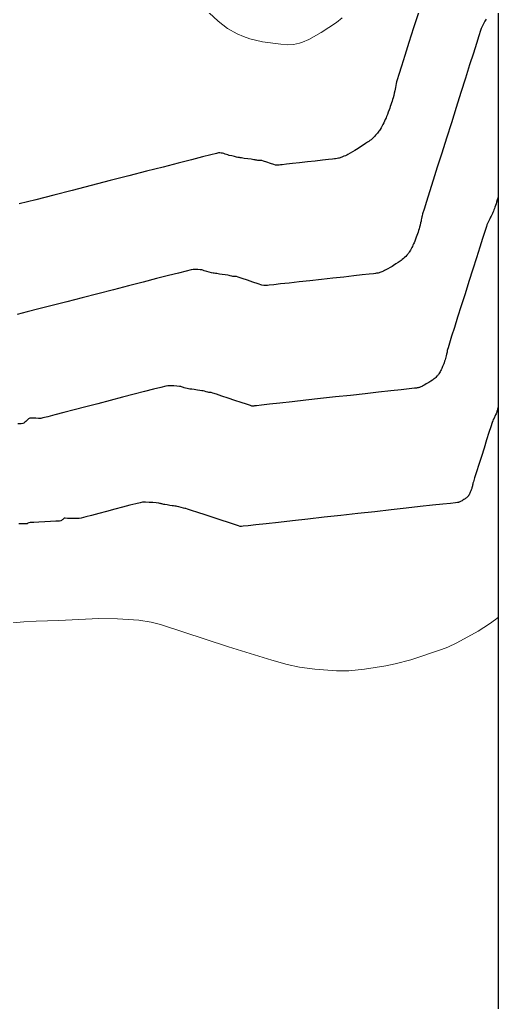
# Model space of a CAD drawing. Extents: x 27 to 849, y 0 to 853.
# Drawn here: x 752 to 848.9, y 109.9 to 308.7 of the extents above; entities that cross this region are included whole.
import ezdxf

# ---------------------------------------------------------------- set-up
doc = ezdxf.new("R2010")
doc.units = 0
doc.header["$LTSCALE"] = 2
for name, color, linetype in [('ARQ - PORTAS E ESQUADRIAS 1-50', 2, 'Continuous'), ('Curva 1 m', 5, 'Continuous'), ('Curva Mestra', 1, 'Continuous')]:
    doc.layers.add(name, color=color, linetype=linetype)

msp = doc.modelspace()

# ---------------------------------------------------------------- linework, layer by layer
at = {"extrusion": (-0.049704, 0.050571, 0.997483), "elevation": -45.88}
msp.add_lwpolyline([(-371.68, 250.55), (-374.36, -58.63), (-849.75, -54.52), (-847.07, 254.67)], close=True, dxfattribs=at)
at = {"layer": 'ARQ - PORTAS E ESQUADRIAS 1-50', "elevation": 45}
msp.add_lwpolyline([(848.94, 852.52), (26.51, 852.52), (26.51, 7.38), (848.94, 7.38)], close=True, dxfattribs=at)
at = {"layer": 'Curva 1 m', "linetype": 'Continuous', "lineweight": -3}
for points, elevation in [([(832.82, 310.32), (831.78, 307.04), (830.84, 304.06), (830.02, 301.44), (829.33, 299.27), (828.81, 297.61), (828.47, 296.53), (828.35, 296.12), (828.27, 295.77), (828.2, 295.37), (828.14, 294.96), (828.07, 294.62), (827.99, 294.29), (827.88, 293.85), (827.76, 293.36), (827.63, 292.9), (827.53, 292.54), (827.44, 292.22), (827.32, 291.85), (827.19, 291.47), (827.07, 291.11), (826.96, 290.79), (826.83, 290.45), (826.66, 290.01), (826.48, 289.55), (826.32, 289.13), (826.2, 288.84), (826.06, 288.53), (825.9, 288.18), (825.73, 287.82), (825.58, 287.53), (825.41, 287.22), (825.2, 286.85), (825, 286.52), (824.87, 286.31), (824.75, 286.14), (824.61, 285.94), (824.48, 285.77), (824.33, 285.59), (824.1, 285.33), (823.85, 285.05), (823.63, 284.83), (823.43, 284.64), (823.18, 284.43), (822.93, 284.23), (822.71, 284.06), (822.47, 283.9), (822.07, 283.63), (821.58, 283.31), (821.06, 282.97), (820.59, 282.67), (820.24, 282.46), (819.86, 282.23), (819.39, 281.95), (818.91, 281.68), (818.5, 281.45), (818.24, 281.31), (818, 281.19), (817.69, 281.06), (817.42, 280.94), (817.24, 280.87), (817.08, 280.82), (816.9, 280.76), (816.74, 280.71), (816.57, 280.68), (816.29, 280.62), (815.99, 280.57), (815.74, 280.53), (815.38, 280.49), (814.53, 280.39), (813.31, 280.25), (811.86, 280.09), (810.28, 279.92), (808.7, 279.74), (807.24, 279.58), (806.03, 279.45), (805.18, 279.36), (804.82, 279.32), (804.59, 279.3), (804.32, 279.28), (804.05, 279.27), (803.82, 279.28), (803.46, 279.38), (802.81, 279.6), (802.07, 279.86), (801.43, 280.08), (801.07, 280.19), (800.82, 280.22), (800.51, 280.23), (800.23, 280.24), (800.07, 280.25), (799.88, 280.3), (799.69, 280.35), (799.44, 280.38), (798.9, 280.46), (798.2, 280.56), (797.5, 280.65), (796.95, 280.73), (796.69, 280.77), (796.53, 280.79), (796.35, 280.82), (796.19, 280.84), (795.95, 280.9), (795.5, 281), (794.96, 281.13), (794.47, 281.25), (794.16, 281.33), (793.92, 281.42), (793.63, 281.52), (793.35, 281.62), (793.13, 281.69), (792.86, 281.73), (792.54, 281.75), (792.26, 281.74), (791.86, 281.65), (790.77, 281.37), (789.07, 280.94), (786.84, 280.37), (784.15, 279.68), (781.08, 278.89), (777.71, 278.03), (774.11, 277.1), (770.36, 276.14), (766.53, 275.16), (762.7, 274.17), (758.94, 273.21), (755.34, 272.29), (751.97, 271.42)], 24), ([(846.44, 308.84), (846.2, 308.39), (845.94, 307.87), (845.69, 307.35), (845.49, 306.92), (845.35, 306.49), (845.02, 305.47), (844.52, 303.92), (843.89, 301.93), (843.13, 299.56), (842.29, 296.89), (841.37, 294), (840.41, 290.97), (839.43, 287.86), (838.45, 284.76), (837.49, 281.73), (836.58, 278.86), (835.75, 276.21), (835.01, 273.87), (834.39, 271.91), (833.92, 270.4), (833.61, 269.42), (833.49, 269.05), (833.44, 268.79), (833.39, 268.48), (833.34, 268.18), (833.29, 267.92), (833.21, 267.6), (833.1, 267.16), (832.98, 266.71), (832.89, 266.36), (832.79, 266.06), (832.68, 265.7), (832.56, 265.35), (832.45, 265.05), (832.33, 264.72), (832.17, 264.29), (832, 263.88), (831.88, 263.59), (831.78, 263.36), (831.66, 263.09), (831.53, 262.83), (831.42, 262.6), (831.29, 262.37), (831.13, 262.1), (830.99, 261.85), (830.89, 261.69), (830.8, 261.56), (830.69, 261.41), (830.6, 261.28), (830.43, 261.09), (830.18, 260.81), (829.96, 260.58), (829.75, 260.39), (829.49, 260.18), (829.27, 260), (829.04, 259.84), (828.65, 259.59), (828.18, 259.29), (827.74, 259), (827.42, 258.8), (827.04, 258.58), (826.59, 258.32), (826.18, 258.08), (825.92, 257.94), (825.66, 257.82), (825.36, 257.69), (825.17, 257.61), (824.98, 257.55), (824.79, 257.49), (824.6, 257.45), (824.3, 257.4), (824.04, 257.35), (823.69, 257.31), (822.78, 257.21), (821.4, 257.06), (819.66, 256.87), (817.63, 256.64), (815.42, 256.4), (813.12, 256.14), (810.81, 255.89), (808.6, 255.64), (806.58, 255.42), (804.83, 255.23), (803.46, 255.08), (802.55, 254.98), (802.19, 254.94), (801.95, 254.92), (801.68, 254.9), (801.44, 254.91), (801.09, 255.02), (800.3, 255.27), (799.26, 255.62), (798.13, 256), (797.08, 256.35), (796.3, 256.62), (795.94, 256.73), (795.71, 256.75), (795.43, 256.75), (795.19, 256.77), (794.96, 256.83), (794.68, 256.91), (794.44, 256.97), (794.16, 257.02), (793.64, 257.09), (793.04, 257.17), (792.51, 257.24), (792.19, 257.29), (791.96, 257.32), (791.69, 257.36), (791.42, 257.4), (791.19, 257.44), (790.87, 257.51), (790.41, 257.62), (789.96, 257.73), (789.67, 257.81), (789.42, 257.89), (789.15, 258), (788.9, 258.07), (788.6, 258.11), (788.12, 258.16), (787.59, 258.19), (787.15, 258.19), (786.74, 258.09), (785.72, 257.84), (784.16, 257.44), (782.14, 256.93), (779.74, 256.31), (777.03, 255.62), (774.09, 254.86), (771, 254.06), (767.83, 253.25), (764.67, 252.43), (761.58, 251.63), (758.64, 250.88), (755.94, 250.18), (753.54, 249.57), (751.53, 249.05)], 23), ([(848.94, 272.97), (848.93, 272.93), (848.9, 272.82), (848.83, 272.6), (848.72, 272.23), (848.58, 271.76), (848.48, 271.45), (848.38, 271.14), (848.25, 270.8), (848.15, 270.52), (848.05, 270.26), (847.94, 269.98), (847.84, 269.72), (847.74, 269.52), (847.62, 269.25), (847.49, 268.96), (847.38, 268.72), (847.24, 268.44), (847.03, 268.03), (846.81, 267.6), (846.64, 267.22), (846.51, 266.83), (846.21, 265.88), (845.75, 264.46), (845.17, 262.65), (844.51, 260.54), (843.77, 258.21), (842.99, 255.76), (842.2, 253.27), (841.43, 250.83), (840.7, 248.52), (840.04, 246.42), (839.48, 244.64), (839.04, 243.24), (838.75, 242.33), (838.64, 241.97), (838.6, 241.74), (838.55, 241.46), (838.51, 241.22), (838.46, 241.01), (838.38, 240.72), (838.3, 240.42), (838.24, 240.18), (838.15, 239.91), (838.05, 239.59), (837.95, 239.31), (837.87, 239.09), (837.76, 238.8), (837.65, 238.53), (837.57, 238.34), (837.48, 238.12), (837.36, 237.88), (837.26, 237.68), (837.14, 237.47), (837, 237.23), (836.91, 237.07), (836.81, 236.93), (836.71, 236.8), (836.6, 236.67), (836.44, 236.49), (836.29, 236.33), (836.14, 236.2), (835.98, 236.06), (835.83, 235.94), (835.62, 235.8), (835.26, 235.57), (834.88, 235.32), (834.59, 235.14), (834.34, 235), (834.04, 234.82), (833.77, 234.66), (833.59, 234.57), (833.42, 234.49), (833.22, 234.4), (833.09, 234.35), (832.97, 234.31), (832.84, 234.27), (832.72, 234.25), (832.52, 234.21), (832.34, 234.18), (831.95, 234.14), (830.9, 234.02), (829.28, 233.84), (827.18, 233.61), (824.71, 233.33), (821.95, 233.03), (819, 232.7), (815.95, 232.37), (812.91, 232.03), (809.96, 231.7), (807.2, 231.4), (804.73, 231.13), (802.63, 230.89), (801.01, 230.72), (799.96, 230.6), (799.57, 230.56), (799.41, 230.54), (799.23, 230.53), (799.07, 230.54), (798.76, 230.63), (797.99, 230.89), (796.9, 231.25), (795.62, 231.67), (794.27, 232.12), (792.99, 232.55), (791.9, 232.91), (791.13, 233.17), (790.82, 233.27), (790.66, 233.28), (790.48, 233.28), (790.32, 233.29), (790.13, 233.34), (789.82, 233.43), (789.48, 233.52), (789.19, 233.59), (788.89, 233.64), (788.48, 233.7), (788.05, 233.76), (787.69, 233.8), (787.33, 233.86), (786.89, 233.92), (786.48, 233.98), (786.19, 234.04), (785.94, 234.09), (785.63, 234.16), (785.36, 234.23), (785.18, 234.28), (785.01, 234.34), (784.83, 234.41), (784.66, 234.46), (784.4, 234.49), (783.88, 234.55), (783.22, 234.6), (782.56, 234.64), (782.04, 234.63), (781.6, 234.53), (780.61, 234.29), (779.16, 233.92), (777.32, 233.46), (775.19, 232.91), (772.86, 232.3), (770.39, 231.66), (767.89, 231.01), (765.43, 230.37), (763.09, 229.76), (760.98, 229.22), (759.15, 228.75), (757.71, 228.38), (756.74, 228.14), (756.32, 228.04), (755.88, 228.03), (755.34, 228.05), (754.8, 228.08), (754.34, 228.1), (754.07, 228.08), (753.86, 227.95), (753.64, 227.75), (753.43, 227.54), (753.28, 227.4), (753.09, 227.25), (752.88, 227.08), (752.68, 226.97), (752.36, 226.94), (751.67, 226.91)], 22), ([(848.94, 230.4), (848.93, 230.37), (848.91, 230.29), (848.86, 230.12), (848.78, 229.87), (848.71, 229.64), (848.66, 229.49), (848.6, 229.31), (848.55, 229.17), (848.47, 228.97), (848.39, 228.78), (848.32, 228.63), (848.24, 228.44), (848.16, 228.28), (848.06, 228.07), (847.91, 227.78), (847.79, 227.53), (847.68, 227.19), (847.41, 226.36), (847.03, 225.15), (846.56, 223.67), (846.04, 222.02), (845.5, 220.33), (844.98, 218.69), (844.52, 217.22), (844.14, 216.02), (843.89, 215.21), (843.79, 214.9), (843.76, 214.72), (843.72, 214.53), (843.69, 214.37), (843.63, 214.17), (843.59, 214.01), (843.55, 213.87), (843.49, 213.71), (843.45, 213.57), (843.39, 213.41), (843.31, 213.22), (843.26, 213.08), (843.18, 212.92), (843.1, 212.76), (843, 212.58), (842.92, 212.45), (842.88, 212.38), (842.83, 212.31), (842.73, 212.21), (842.61, 212.08), (842.5, 211.98), (842.38, 211.89), (842.23, 211.78), (841.97, 211.62), (841.77, 211.49), (841.59, 211.38), (841.39, 211.27), (841.27, 211.2), (841.13, 211.14), (841.02, 211.09), (840.95, 211.07), (840.89, 211.05), (840.78, 211.03), (840.64, 211), (840.28, 210.97), (839.28, 210.85), (837.7, 210.68), (835.63, 210.45), (833.14, 210.18), (830.31, 209.86), (827.21, 209.52), (823.92, 209.16), (820.51, 208.78), (817.07, 208.4), (813.67, 208.02), (810.38, 207.66), (807.28, 207.32), (804.44, 207), (801.95, 206.73), (799.88, 206.5), (798.3, 206.33), (797.3, 206.22), (796.94, 206.18), (796.82, 206.17), (796.69, 206.17), (796.37, 206.27), (795.53, 206.55), (794.3, 206.95), (792.81, 207.45), (791.19, 207.98), (789.57, 208.52), (788.08, 209.01), (786.85, 209.42), (786.01, 209.7), (785.69, 209.8), (785.57, 209.81), (785.44, 209.82), (785.22, 209.88), (784.75, 210.01), (784.25, 210.14), (783.94, 210.22), (783.7, 210.26), (783.43, 210.29), (783.19, 210.32), (782.92, 210.36), (782.44, 210.44), (781.9, 210.52), (781.43, 210.59), (781.19, 210.63), (781.01, 210.67), (780.81, 210.72), (780.69, 210.75), (780.56, 210.8), (780.43, 210.84), (780.21, 210.87), (779.7, 210.92), (779, 210.99), (778.23, 211.05), (777.5, 211.08), (776.93, 211.07), (776.44, 210.98), (775.54, 210.76), (774.31, 210.45), (772.86, 210.07), (771.27, 209.64), (769.63, 209.21), (768.05, 208.78), (766.61, 208.4), (765.4, 208.09), (764.52, 207.87), (764.07, 207.78), (763.58, 207.75), (762.97, 207.76), (762.32, 207.78), (761.72, 207.81), (761.28, 207.83), (761.07, 207.83), (760.93, 207.73), (760.78, 207.59), (760.67, 207.49), (760.53, 207.37), (760.37, 207.28), (760.07, 207.25), (759.33, 207.21), (758.3, 207.16), (757.13, 207.11), (755.95, 207.05), (754.92, 207), (754.18, 206.96), (753.87, 206.93), (753.7, 206.83), (753.53, 206.72), (753.26, 206.71), (752.65, 206.69), (751.86, 206.67)], 21)]:
    msp.add_lwpolyline(points, dxfattribs=dict(at, elevation=elevation))
at = {"layer": 'Curva Mestra', "lineweight": 0}
for points, elevation in [([(790.4, 310.09), (792.2, 308.38), (794.13, 306.94), (796.07, 305.86), (797.37, 305.3), (798.65, 304.86), (801.19, 304.25), (804.94, 303.72), (806.19, 303.65), (807.44, 303.7), (808.69, 303.94), (809.32, 304.13), (810.57, 304.68), (813.07, 306.11), (816.15, 308.11), (817.31, 309.08)], 25), ([(848.94, 187.83), (848.36, 187.34), (847.17, 186.45), (844.82, 184.97), (840.56, 182.64), (838.69, 181.76), (837.44, 181.26), (831.19, 179.2), (828.07, 178.35), (826.19, 177.98), (821.82, 177.29), (818.69, 176.96), (816.19, 176.97), (811.82, 177.29), (808.69, 177.7), (806.19, 178.23), (803.07, 179.09), (794.32, 181.79), (780.57, 186.34), (778.69, 186.84), (776.19, 187.23), (771.82, 187.51), (768.07, 187.58), (759.94, 187.15), (755.36, 187.03), (752.86, 186.9), (747.6, 186.38)], 20)]:
    msp.add_lwpolyline(points, dxfattribs=dict(at, elevation=elevation)).dxf.unprotected_set("ltscale", 0)

doc.saveas('drawing.dxf')
